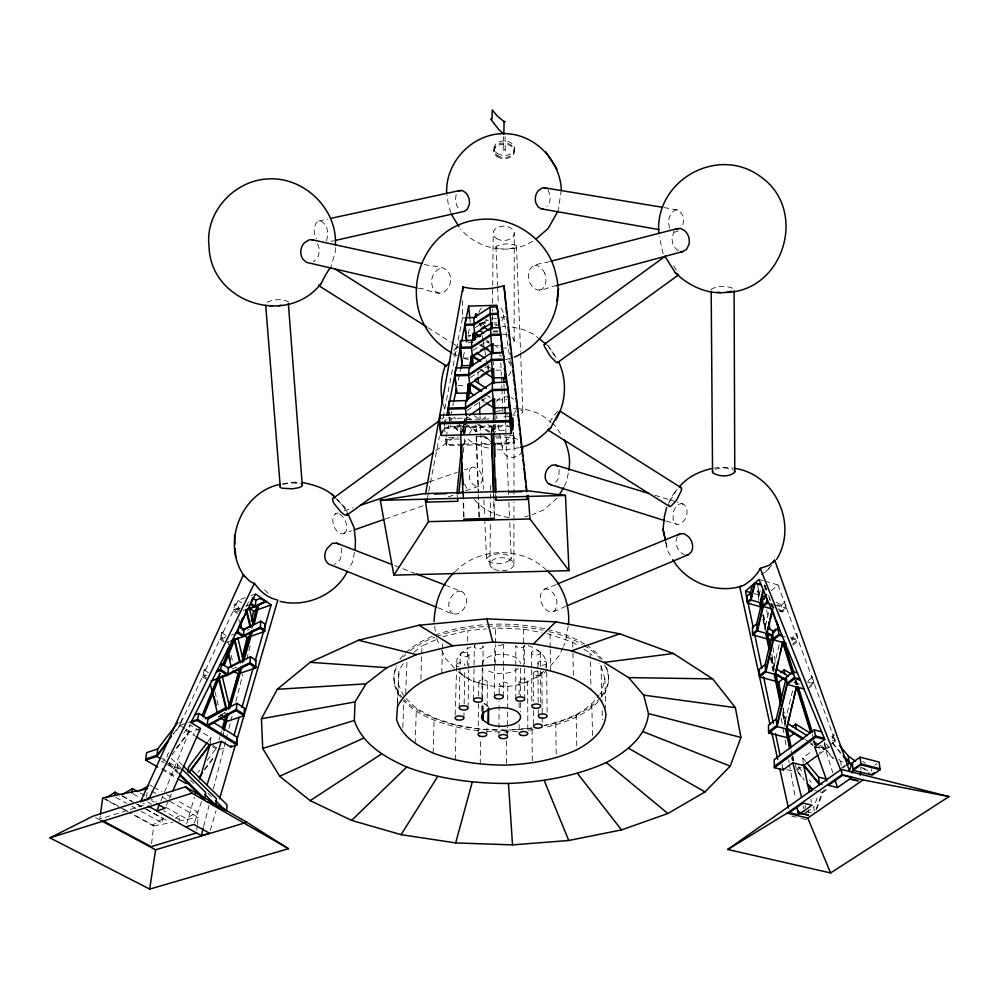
<?xml version="1.0" encoding="UTF-8"?>
<svg xmlns="http://www.w3.org/2000/svg" width="999" height="999" viewBox="0 0 999 999"><rect width="100%" height="100%" fill="white"/><g stroke="black" fill="none" stroke-linecap="round" stroke-linejoin="round"><path stroke-width="0.75" stroke-dasharray="5 3.75" d="M462.5 300.562L462.537 317.632L442.382 421.303M513.886 563.96L513.948 501.935M513.961 494.193L514.035 436.813M514.148 340.934L514.273 233.017M514.373 151.111L514.373 147.902M515.771 699.138L515.784 667.045M515.784 665.521L515.796 645.654A4.408 2.235 -0.1 0 0 520.404 647.777A4.408 2.235 -0.1 0 0 524.6 645.441L524.662 666.832M506.418 763.573L506.505 740.833M506.53 733.254L506.543 730.219L532.092 728.021M507.592 736.525L507.629 727.26M507.629 725.711L507.679 710.277M507.679 708.728L507.767 684.028M498.913 736.725L499.125 701.211M499.175 693.493L499.238 684.228M503.321 696.665L503.459 667.594M503.459 666.071L503.571 644.642M494.33 696.877L494.742 644.867M495.267 664.685L495.417 644.817M495.429 643.294L495.541 628.009L523.663 629.208L541.258 632.467M493.618 431.643L493.543 421.615M494.405 517.732L493.806 493.181M486.838 732.866L486.913 725.137M487.1 706.58L487.362 681.855M489.96 564.572L490.372 522.714M490.434 516.52L490.759 482.405M492.357 319.992L492.47 309.203M492.519 303.034L493.206 233.666M494.006 151.761L494.043 148.551M491.371 431.368L491.421 425.499M480.232 764.098L480.556 738.311M481.743 711.251L481.818 705.019M481.918 697.227L482.267 667.594M482.505 699.924L483.141 646.453M482.754 709.852L482.842 702.697L488.648 706.643L484.253 703.408M483.054 711.188L483.154 702.597M479.195 516.633L478.808 499.8M478.121 734.615L478.521 703.696M478.633 695.966L478.808 682.055M335.327 247.777L335.264 251.923L331.231 266.184M473.538 700.137L474.338 646.665M467.245 665.696L467.557 647.377M467.669 641.271L467.857 630.594L486.313 628.87M468.081 707.742L468.718 669.692M468.743 668.169L468.981 654.47M463.973 517.032L463.598 500.174M463.898 717.906L464.011 711.675M464.16 703.87L464.747 671.141M460.701 432.217L460.826 426.348M455.144 714.997L456.905 659.203L460.676 653.571L467.282 648.601L475.437 645.054M455.294 760.027L456.019 725.049L434.128 717.956L416.383 708.316L404.033 696.678M463.524 427.997L463.611 423.876M459.178 707.954L460.239 654.682M441.758 673.276L442.357 650.436M442.395 648.913L442.557 642.832M505.069 136.676L505.257 150.212L504.245 150.999L503.134 150.275L503.471 136.726M433.129 753.059L434.128 717.956M415.159 743.606L416.383 708.316M420.879 679.283L421.678 655.032M421.728 653.508L421.99 645.928L437.187 639.185M402.822 727.547L403.846 701.31M405.719 693.631L406.993 660.451M397.265 702.384L399.001 670.354L404.682 661.313M397.59 704.832L399.001 670.354M394.393 683.828L394.48 682.005M441.595 434.328L444.355 428.346L444.667 422.702M237.812 612.487L238.386 606.668L234.852 604.233L233.716 609.665L236.788 611.775M463.224 435.002L464.273 424.463M464.423 422.964L465.022 416.945L464.685 422.44M463.636 432.967L464.535 423.938M464.71 433.454L465.596 424.425M465.746 422.927L466.346 416.908L466.009 422.402M464.96 432.929L465.859 423.901M463.049 432.38L463.548 426.735L460.676 433.691M210.377 742.669L210.901 737.699L189.997 724.912L183.404 733.578M196.803 830.107L197.24 825.848M197.39 824.425L198.139 817.332L167.532 800.024M463.261 452.535L464.772 438.836M164.41 792.307L188.886 732.342L189.997 724.912M503.134 150.275L504.145 149.488L505.257 150.212M173.389 733.753L179.783 725.374L180.507 719.105M167.07 757.155L167.37 754.62L171.141 749.675M145.692 809.115L162.974 818.693L162.462 823.101L141.146 811.35M151.573 843.705L153.696 825.948L129.533 812.711M146.503 797.402L147.39 790.184M568.231 625.923L565.434 642.245L563.523 646.303M100.2 816.071L99.775 819.08L145.604 804.62L143.057 803.208M561.363 189.885L558.379 209.291M451.024 421.253L451.448 418.456L467.607 417.994M568.231 473.239L566.783 481.218L564.198 486.326M545.716 667.469L546.603 662.924C544.992 653.883 536.363 648.413 528.246 645.679M427.56 497.539L428.459 492.957M428.746 491.433L439.423 436.551M489.56 444.48L446.428 445.666L447.702 437.462L458.441 437.162M450.399 425.449L450.187 426.511L467.37 426.036L476.048 431.793L476.123 425.924L476.461 435.164M445.03 424.238L446.528 416.695M223.301 632.017L221.616 632.617L220.429 638.174L223.676 640.347M446.428 445.666L445.616 439.36L448.613 425.399M450.349 417.282L449.525 421.128L448.963 416.633M450.961 414.448L451.585 411.513M452.847 405.669L453.471 402.734M458.316 380.119L460.601 369.518M463.224 357.242L464.747 350.174M468.219 333.991L469.805 326.586M205.881 669.392L204.183 669.979L202.947 675.686L206.531 677.996M354.533 552.335L352.347 562.362L348.851 568.806M456.156 194.543L455.457 199.575L456.468 204.982A10.602 6.206 71.5 0 0 459.378 209.203M759.078 595.367L760.576 589.035M765.434 626.098L769.155 610.476M773.913 666.845L779.445 643.743M251.823 628.908L252.447 626.323M785.214 721.228L793.169 688.249M601.76 696.64L601.635 691.995L604.845 678.808L600.986 665.496L599 663.224M222.74 736.288L223.826 731.867M203.634 826.56L209.066 805.456M213.349 788.873L225.774 740.609M226.161 739.11L227.322 734.577M228.883 728.546L230.432 722.514M230.819 721.016L232.38 714.984M235.864 701.41L242.857 674.263M246.741 659.19L250.237 645.616M218.981 739.697L219.83 736.812M220.255 735.376L221.528 731.043M186.601 823.963L194.493 797.177M210.314 830.169L216.034 810.751M491.683 432.967L493.481 426.973L493.993 432.492A11.426 6.781 0.3 0 1 507.829 431.081M491.358 432.842L493.506 425.899M492.282 422.802L493.568 418.756L463.698 419.592M194.38 822.989L201.623 801.111M677.097 536.638L676.036 541.495L677.047 547.115A11.201 6.918 62.5 0 0 684.402 554.645M182.218 718.518L179.358 726.56L173.726 734.028M326.623 240.859L327.934 233.529L326.81 227.76A11.276 5.944 71 0 0 318.656 220.979L316.021 223.127L314.323 227.747A11.251 7.58 77.9 0 0 316.695 238.761M804.757 808.303L805.781 805.506M814.185 811.088L813.798 807.192L818.406 794.68M815.983 809.502L822.639 791.383L827.547 787.949M816.608 809.252L822.764 792.532L828.895 788.236M461.113 433.816L463.499 427.809L464.41 435.739M489.148 364.697L488.536 366.208A11.489 10.902 -32.8 0 0 488.186 369.118M218.381 675.549L219.555 672.677M219.056 675.986L220.23 673.101M219.468 676.023L220.467 673.563M160.914 800.873L163.836 793.743M246.566 606.331L249.45 599.512M515.859 410.614L515.384 411.688A10.589 9.053 -20.2 0 1 513.673 413.823M166.333 805.444L168.868 799.749M169.493 798.326L171.403 794.043M501.96 320.854L503.171 318.007A12.4 11.676 -31.3 0 0 499.775 306.705M668.581 503.421L671.803 496.328L677.297 488.961L674.55 493.156A10.964 1.224 -60.5 0 0 669.555 502.572M184.54 728.271L179.783 725.374L202.435 676.773L206.631 675.324M225.649 637.2L219.942 639.235L202.947 675.686L207.143 674.238M240.334 608.141L233.229 610.701L220.429 638.174L226.161 636.138M245.367 597.664L238.074 600.324L233.716 609.665L239.41 607.604M562.887 647.652L559.065 655.744L548.426 668.456M441.083 434.228L444.418 427.26L508.241 425.487M453.883 350.699L458.366 345.454M674.15 230.732L671.877 238.386L672.939 244.393A11.763 7.855 69.7 0 0 678.471 250.674M463.124 444.917L467.307 437.45M469.368 433.791L472.689 428.009L476.161 424.95M557.604 411.388L554.882 414.473A10.864 4.246 -61.2 0 0 550.399 421.603L549.138 423.988A11.089 2.323 -50.6 0 0 547.976 425.999M543.606 671.278C521.178 692.694 478.921 691.233 456.418 670.104M204.42 770.229L213.574 758.004M171.878 754.932L188.886 732.342L200.562 728.471M208.104 741.37L210.901 737.699M197.889 772.589L199.738 770.154M207.143 760.401L217.32 746.977M204.633 769.08L214.835 755.631M176.074 748.551L189.298 731.168M543.931 725.374C564.398 720.978 586.425 713.049 598.938 695.329M599.837 694.218L601.635 691.995M761.363 574.475L766.171 571.54L771.727 565.072M766.171 571.54L770.554 566.483M678.358 230.831L674.387 232.305M521.428 413.261L522.489 412.537A9.953 2.66 4 0 0 520.154 409.79M547.39 669.542L544.255 672.827L534.602 679.045M557.205 498.089L543.718 509.927L532.28 514.722M455.007 571.828C478.334 547.115 521.341 546.178 545.891 569.505M338.174 512.912C332.467 513.374 332.13 519.605 333.291 523.888A10.689 7.03 71 0 0 340.784 533.516L342.532 533.828L351.473 530.856M758.953 600.436L757.679 590.921L758.74 591.233L759.352 594.243M764.048 586.051L764.672 585.501M757.117 591.408L758.74 591.233M771.203 590.746L777.984 584.952L786.225 607.404L782.055 610.901L779.058 610.052M454.995 348.663L457.48 346.79A11.201 1.661 -50.7 0 1 455.719 351.935L454.383 354.333A10.977 3.659 -61.2 0 1 453.071 356.968M773.076 608.341L773.638 607.854L772.664 605.019M777.959 608.703L782.055 610.901L781.493 605.007L785.164 601.922L786.225 607.404L777.322 604.857M481.855 420.042L486.301 416.321M779.382 611.113L782.379 611.962L786.6 608.441L798.051 639.647L792.482 644.155M465.784 490.796L478.971 486.176L482.017 481.381A10.052 7.105 70.9 0 0 478.384 469.605L473.414 466.92L464.423 469.88M790.709 637.599L798.051 639.647L796.952 634.015L791.895 638.124L792.195 641.146M792.819 645.242L798.438 640.709L813.898 682.816L809.627 686.126M808.116 680.581L812.736 676.985L813.898 682.816L808.303 681.306M413.973 652.135L421.99 645.928M807.841 688.885L814.297 683.915L835.289 741.146L819.467 752.647M344.143 533.429L346.341 530.694L346.79 526.048A10.689 5.295 66.3 0 0 340.597 514.66L338.848 513.686L335.239 513.923M468.281 337.163L470.467 335.514M471.765 467.37L470.254 468.506L468.956 472.115L469.73 479.62A10.052 5.569 66 0 0 477.522 486.538L478.971 486.176M803.246 763.036L802.759 757.904L812.437 750.836M840.646 753.271L833.091 744.18L832.08 736.5L834.053 735.052L835.289 741.146L831.156 740.084M441.471 419.168L443.981 417.332M796.128 769.58L799.749 766.945M435.576 450.911L454.37 437.3M801.26 767.257L796.428 770.766L804.245 780.331M819.48 754.045L829.332 746.915M841.42 767.931L845.229 765.246M842.794 767.981L845.329 766.183M806.568 812.212L813.798 807.192M874.699 765.197L876.947 763.636M556.031 584.515C550.961 587.424 542.095 587.537 540.709 594.555A11.938 8.516 66.8 0 0 544.992 608.379C550.686 615.834 559.565 608.691 566.058 606.181M467.082 410.502L488.299 396.178L490.347 397.49M470.342 377.597L486.251 367.02M473.039 350.299L486.788 341.296L489.435 342.932M475.387 327.535L486.276 320.479L488.861 322.065M553.109 611.625L554.994 610.451L556.73 606.43L556.855 600.561L555.881 597.589A11.938 6.668 63.3 0 0 546.303 588.935L544.492 589.223M162.974 818.693L152.71 824.999L132.692 814.035M175.25 818.218L180.12 815.346L179.62 819.779L163.686 810.876M532.642 241.159C509.84 255.806 477.597 249.438 460.564 228.883M218.706 717.12L222.789 714.897M282.567 484.44L292.807 482.642L300.062 483.191M549.6 261.526C542.494 263.998 530.257 262.962 528.783 272.789A12.587 9.391 76.4 0 0 533.291 287.425C539.672 294.093 548.938 286.164 556.256 285.702M539.672 290.172C546.628 288.299 546.977 278.808 544.692 273.189M251.211 595.529L255.594 593.943M234.852 604.233L236.538 603.621M246.004 606.081L250.262 604.545M243.306 610.501L246.054 609.502M231.356 635.177L235.639 633.653M247.402 630.244L249.076 629.645M226.785 642.394L229.545 641.42M385.177 519.043L424.75 505.182M448.201 496.953L455.519 494.393M232.317 668.781L239.223 666.395M344.056 510.914L352.859 507.917M429.195 481.893L457.092 472.377M179.783 725.374L187.125 722.914M188.586 722.427L191.533 721.44M220.005 714.859L226.948 712.537M218.257 716.508L222.427 715.109M219.468 749.512L226.736 747.165M505.519 359.715L509.977 358.404M496.603 411.638L503.146 409.765M519.18 447.639L504.283 450.074L497.514 449.737M505.719 316.633L500.949 317.707M524.637 516.845L528.558 515.809M442.719 636.738L467.857 630.594M331.006 241.383L334.041 240.697M318.656 220.979L327.797 219.006M508.753 248.901L511.063 248.426A10.227 1.823 -8.3 0 0 516.183 245.642C510.127 242.969 502.335 243.494 496.378 246.254A10.227 1.911 3.9 0 0 500.749 248.739L503.009 249.076M153.696 825.948L172.952 822.214M178.883 821.066L198.139 817.332M508.828 416.658L503.184 416.82A10.589 9.166 9 0 1 500.536 415.821M517.47 439.335A9.915 8.679 9.7 0 0 515.009 438.399L509.752 438.549A9.915 8.579 -20.7 0 0 503.633 443.206L502.659 445.566A10.127 9.715 -35.9 0 0 507.554 456.431L512.637 457.442L517.732 456.156A10.127 9.803 17.7 0 0 521.416 452.547M282.705 483.716L294.543 482.155L299.812 482.405M480.544 323.164L487.45 322.09M513.711 408.603L515.746 408.816M493.469 318.581L496.466 318.231M713.923 468.032L721.815 467.22L732.579 468.081M418.444 288.299C427.247 288.099 438.723 297.964 446.316 290.035A12.562 10.14 -78.8 0 0 449.962 275.162C446.516 264.086 431.568 267.557 423.251 263.898M492.47 628.296L495.541 628.009M480.644 323.326L486.563 323.152M493.956 322.939L496.915 322.852M494.505 324.638L497.277 324.55M493.219 331.044L497.889 330.906M492.994 331.993L498.264 331.843M467.819 335.327L470.467 335.252M468.156 342.719L474.075 342.545M493.856 345.404L499.875 345.229M463.324 358.142L469.143 357.979M495.991 370.179L504.607 369.93M457.942 385.489L465.109 385.289M496.928 400L507.042 399.712M456.605 425.287L467.47 424.975L478.758 432.455M444.355 428.346L511.176 426.486M476.86 436.65L484.527 436.438L488.986 439.872M495.142 436.151L507.18 435.814M508.678 435.776L513.199 435.651L514.21 443.806L497.265 444.268M445.616 439.36L461.825 438.911M495.991 437.974L513.698 437.475L512.799 430.706M462.237 444.155L446.64 444.592L445.841 438.336M463.798 444.118L491.87 443.344M495.079 443.256L514.073 442.732M512.612 415.072L515.234 415.134M506.543 730.219L480.669 729.208L456.019 725.049M292.158 482.829L300.224 483.216M516.558 408.753C529.133 408.878 541.683 413.311 550.799 422.127M502.197 326.486L505.069 326.636M508.553 396.765L502.922 396.928L500.312 397.952A10.827 10.427 15.9 0 0 496.366 401.773M438.037 607.779C445.566 610.052 455.981 619.03 462.537 610.439A11.938 9.178 -67 0 0 465.996 596.44L463.224 592.32L446.89 585.726M461.388 591.333L459.34 591.133A11.938 7.455 -64.2 0 0 449.587 600.262C447.852 604.957 448.626 612.1 453.858 614.098M663.923 207.53L679.407 210.439L683.166 216.321A11.314 8.292 -80.9 0 1 681.505 227.522M666.108 521.053L678.271 524.625L683.466 521.328A10.702 7.655 -72.6 0 0 686.638 508.691L684.477 504.845L677.135 502.047M547.115 633.553L572.727 642.245L577.684 645.317M683.054 503.858L681.455 503.583A10.702 6.006 -68.1 0 0 673.401 511.525L673.051 519.567L674.737 523.251L676.46 524.3M509.078 517.557C494.792 515.484 481.068 508.841 472.277 497.09M488.474 448.052L482.804 446.803L473.289 442.944L465.709 437.749M462.537 317.632L464.71 318.119M464.085 358.554L468.231 359.478M512.25 327.023L523.076 329.52L532.467 333.703L538.561 338.324M791.595 816.058L800.162 818.106M801.585 818.456L807.304 819.817M806.405 811.737L811.762 813.036M814.734 790.546L818.743 791.545M820.079 791.87L822.764 792.532M786.95 769.63L792.369 770.978M838.81 759.115L840.708 761.4L844.767 762.437M814.56 746.515L824.412 749.05L819.342 745.878M814.647 746.84L825.561 749.637L834.015 759.814M505.619 414.585L507.654 415.109M832.941 734.752L834.053 735.052M439.498 293.169C432.155 292.083 430.319 282.567 432.517 276.573A12.562 8.554 -71.6 0 1 442.857 268.157M807.342 682.03L814.297 683.915M811.638 676.698L812.736 676.985M782.329 636.201L785.264 637.012M791.121 638.661L798.438 640.709M795.878 633.716L796.952 634.015M768.83 603.346L773.276 604.62M774.762 605.044L786.6 608.441M773.638 607.854L772.564 607.554L769.13 597.627M784.103 601.61L785.164 601.922M754.27 593.631L758.616 594.88M759.003 579.42L763.386 580.694M764.847 581.118L777.984 584.952M654.907 495.292L675.649 501.598M394.692 565.571L414.985 573.414M453.084 353.833L457.205 355.607M499.413 355.007L501.648 356.343M771.403 606.168L774.15 607.617M779.632 610.514L782.379 611.962M776.061 602.11L781.493 605.007M95.592 817.669L99.688 819.867M769.792 604.32L772.514 605.781M106.006 799.412L118.007 805.993M123.352 808.915L131.356 813.298M102.685 798.014L118.794 806.83M120.142 807.567L128.197 811.975M115.847 797.389L126.498 803.271M131.831 806.205L135.827 808.403M122.602 795.991L131.905 801.161M137.225 804.108L145.217 808.528M146.541 809.265L169.156 821.802M121.753 795.853L135.052 803.221M136.388 803.958L144.368 808.378M133.154 793.818L139.798 797.527M147.765 801.985L151.748 804.207M140.359 793.044L156.256 801.96M165.534 807.167L186.101 818.518L197.452 811.95L177.635 800.699M151.486 800.699L154.196 802.209M151.561 790.996L156.88 794.005M162.2 797.015L166.196 799.275M454.133 426.223L457.729 430.557L460.901 431.968A11.076 3.022 46.5 0 0 460.514 426.448L459.228 424.138M149.9 784.952L152.547 786.45M153.858 787.2L161.788 791.695M167.07 794.704L171.029 796.952M471.516 680.556L463.798 676.148L459.615 671.94M161.801 769.48L176.598 778.059M161.938 768.343L176.736 776.922M794.018 682.292L797.839 684.515M161.351 761.25L164.023 762.811M165.372 763.598L178.796 771.428M161.788 758.129L165.409 760.251M169.293 762.524L181.269 769.53M162.862 759.977L165.285 761.388M166.483 762.1L179.77 769.867M795.004 681.88L800.074 684.864M185.739 728.995L194.543 734.352M212.887 745.516L216.833 747.914M185.315 730.169L195.442 736.325M212.475 746.678L216.433 749.075M485.851 319.293L488.361 320.841M479.17 323.376L481.668 324.912M479.008 324.2L481.543 325.761M583.891 649.163L590.084 652.996L592.07 655.269M486.575 340.197L489.035 341.733M479.42 344.905L483.291 347.315M485.976 341.471L488.523 343.069M814.684 741.907L818.631 744.367M819.942 745.192L825.199 748.476L833.815 758.753M480.769 344.742L484.615 347.153M813.011 741.907L818.081 745.079M487.475 366.208L490.497 368.119M805.057 739.485L808.915 741.907M810.201 742.719L812.774 744.33M810.601 744.03L813.236 745.691M224.226 712.349L226.711 713.91M427.897 327.647L450.212 341.758M451.523 342.582L458.091 346.728M479.895 369.593L483.853 372.09M483.966 364.473L490.509 368.606M481.268 369.43L483.878 371.104M202.435 676.773L208.466 680.644M485.014 394.268L490.159 397.59M482.305 400.437L484.902 402.122M204.183 669.979L208.579 672.827M479.757 397.739L486.213 401.935M546.603 344.83L548.289 345.954L555.756 357.38M474.075 415.547L480.332 419.642M487.837 424.575L494.08 428.671M471.103 419.368L467.245 416.833L466.396 417.395L470.142 419.867M478.821 424.45L490.409 432.08M477.609 424.6L491.358 433.853M483.778 435.776L490.059 439.935M482.255 435.901L492.195 442.482M219.942 639.235L225.399 642.881M221.616 632.617L226.448 635.876M233.229 610.701L237.375 613.548M238.074 600.324L241.671 602.822M862.799 761.413L865.234 763.161M863.561 767.969L870.903 773.276M861.225 767.145L869.792 773.338M804.145 811.425L806.368 813.236M551.873 423.027L555.094 425.711L562.225 436.051M264.61 589.822L270.979 595.941M182.417 765.209L178.022 760.901L177.298 767.207L179.495 769.38M207.892 793.144L212.25 797.439M171.166 758.378L180.869 767.944M190.484 780.256L193.781 783.516M169.206 763.523L177.884 772.127M168.694 764.285L177.51 773.051M335.502 497.877L345.579 508.429L347.415 512.574M337.337 499.787L345.579 508.429M454.483 668.094L445.542 658.491L440.734 647.964M832.08 736.5L836.85 742.232M832.766 742.981L840.421 752.197M829.32 747.689L824.575 741.97L825.561 749.637L832.891 772.976M802.759 757.904L805.731 761.513M798.488 766.77L803.421 772.739M809.34 779.907L811.313 782.304M797.115 770.778L804.033 779.158M676.248 269.992L674.8 267.707A11.164 3.759 56.8 0 0 671.628 262.712M457.692 430.482L454.632 426.348M548.251 345.866L556.343 357.817M342.782 505.519L344.106 507.692A10.914 2.023 57 0 1 346.266 512.025M548.089 189.76L550.387 196.603L549.712 202.06A10.602 6.868 -74.2 0 1 546.928 206.481M665.846 542.469L667.632 550.749L672.027 558.304M448.651 417.545L450.037 420.254M464.535 483.978L467.657 490.172M398.027 683.741L403.434 695.379M510.826 365.572L509.627 362.987A11.264 9.64 8.5 0 0 505.369 359.215M317.694 243.744L319.355 249.188L318.681 255.22A11.688 8.566 -71.7 0 1 313.311 261.8M436.563 638.186L439.535 645.329M456.206 665.109L456.431 665.671A4.346 2.173 0.8 0 0 458.628 666.932M765.209 585.664L766.683 589.909M768.643 595.579L772.577 606.917M764.71 584.865L766.67 590.534M764.148 585.352L766.108 591.021M443.106 404.108L445.879 412.112M796.053 679.882L797.402 684.215M795.454 680.344L796.815 684.69M812.237 734.315L813.611 738.736M814.073 740.209L815.896 746.091L825.199 748.476L824.525 742.007M795.404 681.031L796.303 683.928M814.035 740.933L814.947 743.88M795.554 682.267L796.328 684.752M814.148 742.082L814.947 744.655M794.817 681.493L795.716 684.39M813.411 741.395L814.335 744.33M450.836 212.725L448.314 204.333L446.878 194.842M669.63 228.321L668.493 223.014L669.255 217.145A11.326 6.743 -73.8 0 1 677.722 209.815M238.823 619.53L239.548 622.514M215.01 691.72L218.881 707.742M227.884 641.857L228.609 644.855M231.119 655.332L232.917 662.812M663.124 253.846L659.303 236.451M238.386 606.668L239.448 611.126M341.159 548.001L341.795 553.458L340.309 559.065A11.201 7.567 -63.3 0 1 334.378 564.335M665.821 542.232L667.632 550.749M810.788 799.362L811.413 802.309M781.992 764.335L782.891 768.618M763.586 614.772L765.746 625.162M771.815 654.333L774.262 666.108M783.016 708.191L785.551 720.404M792.956 756.018L793.893 760.476M763.024 615.247L765.496 627.122M771.727 657.117L774.262 669.342M783.066 711.7L785.601 723.9M791.133 750.499L792.057 754.969M792.369 756.455L793.293 760.913M763.136 617.432L765.596 629.308M771.653 658.453L774.1 670.229M782.879 712.487L785.414 724.687M792.17 757.23L792.781 760.202M762.874 619.392L765.346 631.268M770.966 658.353L773.813 672.102M782.604 714.46L785.139 726.66M791.57 757.667L792.195 760.639M758.191 591.72L759.103 596.228M757.679 590.921L759.203 598.451M479.895 323.289L480.432 326.323M482.067 335.452L482.892 340.022M483.166 341.546L486.163 358.279M486.438 359.802L487.262 364.373M487.524 365.884L488.623 371.978M496.491 415.821L497.027 418.856M498.114 424.925L502.734 450.699M757.741 585.601L759.365 594.767M762.886 614.635L765.584 629.907M770.454 657.417L772.889 671.166M781.28 718.518L782.642 726.161M782.904 727.697L783.99 733.803M785.077 739.909L786.425 747.552M788.586 759.777L789.135 762.836M789.397 764.36L795.354 797.976M766.683 609.989L767.931 617.444M772.976 647.539L775.449 662.325M783.154 708.229L785.476 722.077M559.115 469.667L558.866 477.21A10.065 6.169 -67.8 0 1 554.532 483.154M503.533 314.885L510.826 365.397M444.418 427.26L445.479 435.564M444.617 420.117L444.755 421.178M457.105 494.717L457.43 497.34M449.375 417.107L449.737 420.117M434.665 626.198L435.414 632.242M871.49 768.855L871.815 771.503M860.701 767.394L861.013 770.054M466.558 416.833L466.858 419.543M840.708 761.4L841.133 765.321M469.992 319.255L470.292 322.178M495.554 493.681L495.816 496.316M808.104 809.827L808.353 812.437M803.233 805.906L803.483 808.503M795.529 763.186L796.003 768.306M513.224 432.292L514.21 443.806M477.984 372.252L478.121 375.362M479.345 401.835L479.557 406.506M479.995 415.846L480.132 418.968M480.419 425.199L480.706 431.418M480.781 432.979L483.366 489.035M483.866 499.937L484.652 517.07M484.727 518.618L486.588 559.115M495.929 246.716L497.564 285.439M497.627 286.988L498.339 304.021M500.836 362.874L501.348 375.262M501.423 376.81L501.873 387.649M501.948 389.198L502.922 412.437A9.953 2.572 -8.4 0 1 503.359 411.7M503.946 383.978L504.07 387.1M504.145 388.661L504.857 405.794M505.244 415.147L505.382 418.256M505.444 419.817L508.578 494.605M508.903 502.385L509.49 516.408M509.752 522.639L511.251 558.478M516.458 246.091L520.554 351.448M520.616 352.997L522.902 411.875M463.361 494.006L463.536 498.626M462.874 494.205L463.748 517.582M493.469 492.882L494.393 519.243M476.511 436.7L478.471 490.571M476.123 436.351L478.196 493.419M478.259 494.955L479.145 519.642M608.441 676.897L608.503 678.721M604.845 678.808L605.744 708.366M493.306 361.713L493.406 364.71M495.029 415.122L495.217 423.351M495.304 424.338L495.504 432.567M492.007 317.457L492.082 320.142M493.706 415.159L493.943 422.839M493.981 424.375L494.305 435.114M600.986 665.496L602.035 701.51M602.172 710.551L602.434 719.817M493.668 415.721L493.893 423.389M493.943 424.925L494.218 434.14M591.783 704.195L592.644 737.986M590.084 652.996L591.008 689.235M576.111 714.647L576.823 749.787M572.727 642.245L572.914 651.348M572.939 652.871L573.438 678.671M555.769 722.739L556.231 757.741M550.049 634.103L550.212 647.814M550.224 649.338L550.474 670.666M546.603 662.924L546.678 670.729M546.69 672.29L547.14 715.958M541.858 673.214L542.282 722.876M540.359 652.734L540.496 669.48M540.509 671.003L540.784 706.031M537.912 663.136L537.962 669.38M537.974 670.941L538.199 702.135M538.249 709.927L538.299 716.171M533.254 673.413L533.404 701.36M533.454 710.664L533.541 726.186M532.092 729.545L532.267 762.924M531.605 652.946L531.68 668.181M531.68 669.692L531.868 706.243M527.647 680.893L527.834 733.466M524.662 668.356L524.737 698.925M523.663 629.208L523.688 644.48M523.701 646.016L523.738 665.858M520.442 668.231L520.479 696.315M520.479 702.547L520.491 711.912M519.093 681.093L519.093 695.017M519.105 702.747L519.105 710.476M519.118 724.387L519.118 733.666M513.498 435.077A11.426 6.781 0.3 0 1 510.027 442.282A11.426 6.781 0.3 0 1 497.452 443.131M512.4 337.487A11.014 6.968 0.4 0 1 512.937 344.455M506.53 347.864A11.014 6.968 0.4 0 1 503.721 348.189M498.164 347.415A11.014 6.968 0.4 0 1 495.791 346.391M502.572 334.265A11.014 6.968 0.4 0 1 508.166 335.04M604.545 664.934A107.305 52.972 0.2 0 1 602.185 697.115M598.326 701.71A107.305 52.972 0.2 0 1 544.992 727.422M533.129 729.607A107.305 52.972 0.2 0 1 527.06 730.431M517.719 731.343A107.305 52.972 0.2 0 1 487.312 731.455M478.434 730.669A107.305 52.972 0.2 0 1 403.246 700.361M400.636 697.215A107.305 52.972 0.2 0 1 397.552 665.009M403.721 656.58A107.305 52.972 0.2 0 1 405.631 654.632M409.99 650.836A107.305 52.972 0.2 0 1 434.727 637.212M436.163 636.663A107.305 52.972 0.2 0 1 543.081 630.282M548.975 631.63A107.305 52.972 0.2 0 1 582.442 644.53M583.778 645.317A107.305 52.972 0.2 0 1 600.312 658.878M606.443 667.182A107.243 53.022 0.2 0 1 601.248 696.478M600.312 697.627A107.243 53.022 0.2 0 1 544.979 725.636M531.618 728.046A107.243 53.022 0.2 0 1 404.283 699.6M403.321 698.563A107.243 53.022 0.2 0 1 396.403 665.646M399.925 659.477A107.243 53.022 0.2 0 1 403.796 654.732M405.706 652.797A107.243 53.022 0.2 0 1 433.366 635.913M434.777 635.352A107.243 53.022 0.2 0 1 486.151 624.6M487.687 624.5A107.243 53.022 0.2 0 1 546.041 629.07M547.502 629.407A107.243 53.022 0.2 0 1 585.052 644.268M586.326 645.079A107.243 53.022 0.2 0 1 602.135 659.452M711.188 289.772A11.426 2.273 5.2 0 1 711.375 289.198C717.781 285.427 726.723 285.726 733.478 288.536A11.439 2.435 -7 0 1 733.94 289.747M288.212 302.397A11.376 2.123 -9.5 0 0 288.236 301.823C281.868 298.114 272.989 299.663 266.446 302.472A11.389 2.498 2.4 0 0 265.559 303.721M454.27 417.282A10.852 4.983 56.8 0 1 456.156 419.293M450.162 419.155A11.076 1.261 57.1 0 1 449.125 417.145M478.983 312.537A12.413 11.813 13.2 0 1 482.155 307.23M484.94 325.537A12.138 10.24 7.9 0 1 482.342 323.776M497.427 325.174A12.138 10.09 -19.4 0 1 495.467 326.124M510.926 371.341A11.489 11.026 14.6 0 1 508.004 376.311M511.176 397.639A10.827 10.327 -34.1 0 1 513.449 399.163M534.627 265.384A12.587 7.655 69.6 0 1 544.692 273.189M715.259 469.505A11.089 3.322 -6.6 0 1 717.419 468.706L722.839 467.757L728.483 468.406A11.089 3.172 5.8 0 1 732.854 469.88M502.609 686.176A4.271 2.098 0.1 0 1 499.875 683.004A4.271 2.098 0.1 0 1 506.868 682.841A4.271 2.098 0.1 0 1 504.82 686.126M524.65 683.004A4.283 2.11 -0.2 0 1 519.08 680.906A4.283 2.11 -0.2 0 1 524.999 679.033A4.283 2.11 -0.2 0 1 526.523 682.404M540.709 674.75A4.308 2.135 -0.4 0 1 533.716 674.3A4.308 2.135 -0.4 0 1 537.025 671.191A4.308 2.135 -0.4 0 1 541.758 673.763M546.49 663.498A4.346 2.173 -0.5 0 1 539.885 664.872A4.346 2.173 -0.5 0 1 539.647 661.301A4.346 2.173 -0.5 0 1 546.416 662.362M540.172 652.172A4.383 2.21 -0.4 0 1 535.764 655.044A4.383 2.21 -0.4 0 1 531.943 651.997A4.383 2.21 -0.4 0 1 538.961 651.198M480.257 683.516A4.283 2.11 0.5 0 1 481.043 680.082A4.283 2.11 0.5 0 1 487.312 681.668A4.283 2.11 0.5 0 1 482.23 684.015M456.268 664.547A4.346 2.173 0.8 0 1 461.363 662.886A4.346 2.173 0.8 0 1 464.797 665.459M461.301 653.096A4.383 2.21 0.8 0 1 468.444 653.546A4.383 2.21 0.8 0 1 465.297 656.755A4.383 2.21 0.8 0 1 460.314 654.108M518.319 668.368A19.093 9.553 0.2 0 1 485.427 669.168M482.305 664.485A19.093 9.553 0.2 0 1 500.349 654.407A19.093 9.553 0.2 0 1 520.442 663.561M503.096 644.255A4.421 2.248 0.2 0 1 495.467 644.442M482.917 645.878A4.408 2.235 0.6 0 1 478.434 648.776A4.408 2.235 0.6 0 1 474.787 645.529M509.727 560.214C503.484 564.535 492.882 565.272 486.875 560.139A12.3 4.046 -8.8 0 1 493.156 554.757L499.338 553.646L505.419 554.445A12.3 4.171 3.9 0 1 510.726 559.527L509.727 560.214M493.868 569.005A11.976 6.481 0.2 0 0 513.623 565.646A11.976 6.481 0.2 0 0 498.264 558.054A11.976 6.481 0.2 0 0 493.868 569.005M497.327 156.731A10.19 7.243 0.6 0 0 514.148 152.984A10.19 7.243 0.6 0 0 501.086 144.493A10.19 7.243 0.6 0 0 497.327 156.731M496.64 238.561A10.552 7.143 0.5 0 0 514.048 234.877A10.552 7.143 0.5 0 0 500.524 226.498A10.552 7.143 0.5 0 0 496.64 238.561M497.34 155.544A10.19 7.243 0.6 0 0 514.148 151.798A10.19 7.243 0.6 0 0 501.086 143.307A10.19 7.243 0.6 0 0 497.34 155.544M497.365 153.521A10.177 7.243 0.6 0 0 514.16 149.775A10.177 7.243 0.6 0 0 501.098 141.284A10.177 7.243 0.6 0 0 497.365 153.521"/><path stroke-width="1.5" d="M220.579 717.956L226.373 721.578L244.043 715.721L244.355 708.029L236.913 703.271L207.892 718.98L207.23 725.262L236.326 709.402L236.913 703.271M510.027 413.149L510.002 421.815L439.51 423.788L439.76 415.122L510.027 413.149L510.976 432.292L512.662 425.362L512.674 418.219L510.988 424.962M189.036 772.801L209.84 745.079L221.453 741.283L230.744 746.99L236.9 744.992L237.225 737.2L213.436 722.427M492.357 389.523L492.42 382.629L507.055 382.205L507.904 389.086L492.357 389.523L465.522 407.604L448.251 408.091L449.325 401.049L465.659 400.587L492.42 382.629M490.084 313.574L490.159 307.168L497.19 306.955L497.977 313.336L490.084 313.574L473.888 324.038L465.01 324.3L465.971 317.807L474.001 317.57L490.159 307.168M490.709 334.465L490.784 327.922L499.9 327.66L500.699 334.166L490.709 334.465L471.59 346.965L460.414 347.29L460.551 340.671L471.715 340.347L490.784 327.922M491.458 359.465L491.52 352.759L503.146 352.422L503.971 359.103L491.458 359.465L468.843 374.45L454.895 374.85L455.931 368.032L468.968 367.657L491.52 352.759M488.623 708.204L488.474 723.788L482.629 719.879A19.443 9.303 0.2 0 1 501.598 707.667A19.443 9.303 0.2 0 1 519.155 720.429A19.443 9.303 0.2 0 1 488.149 723.888L488.311 708.303M482.654 718.443L482.717 712.712M482.954 719.779L483.054 711.188M335.377 245.017C337.55 209.241 304.458 177.16 268.956 178.871C234.877 179.795 204.695 212 209.053 246.254C210.077 302.297 286.85 327.585 321.203 283.466M471.59 346.965L471.715 340.347M473.888 324.038L474.001 317.57M465.522 407.604L465.659 400.587M468.843 374.45L468.968 367.657M462.774 291.508L462.924 286.975C476.361 290.047 490.746 289.51 503.996 285.739L526.923 491.533M355.157 549.475L355.444 540.846L354.17 527.847L348.014 513.961M354.32 720.466L355.02 701.922L365.984 683.865L386.863 667.657L416.446 654.595L452.659 645.816L492.757 642.12L533.491 643.843L571.603 650.824L604.108 662.412L628.646 677.597L643.668 695.117L648.501 713.598C646.041 737.287 625.761 752.16 606.293 762.537C575.536 776.423 541.995 782.08 508.454 783.441C473.901 783.616 439.273 779.12 406.768 767.032C385.09 757.379 362.325 744.292 354.32 720.466L262.7 748.401L279.67 776.248L310.177 800.636L351.598 820.391L401.061 834.664L455.669 842.919L512.524 844.879L568.756 840.496L621.503 829.907L667.881 813.511L705.032 791.92L730.194 766.121L740.933 737.449L735.389 707.667L712.699 678.895L673.413 653.496L619.767 633.816L555.769 621.84L486.825 618.868L419.081 625.224L358.541 640.234L310.14 662.312L277.247 689.273L261.463 718.743L262.7 748.401M446.665 193.494C445.229 162.65 471.316 134.69 502.01 133.641C533.179 132.43 559.952 159.228 561.363 189.885M236.176 632.567L238.074 631.905L243.456 635.551L260.289 627.097L260.814 621.228L264.872 624.038L264.61 631.443L247.115 637.624L244.767 636.038M216.958 670.829L220.704 669.53L227.859 674.2L249.925 662.687L250.474 656.705L255.994 660.401L255.707 667.931L238.137 673.975L233.217 670.741M255.332 606.156L255.881 600.324L259.553 598.551L265.709 601.086L255.332 606.156L250.799 603.483M226.423 811.4L227.048 804.844L191.296 769.792M243.456 635.551L244.031 629.62L260.814 621.228M434.103 621.678C434.69 603.746 440.621 585.314 453.908 572.852M466.658 400.599L468.344 383.778L469.63 383.741L468.119 399.038M469.905 368.044L471.078 356.281L472.352 356.243L471.341 366.546M472.639 340.659L473.376 333.341L474.625 333.304L473.901 340.622M466.77 401.586L468.344 383.778M470.154 367.557L471.041 358.728M472.889 340.184L473.376 333.341M468.369 398.489L469.73 384.727L468.444 384.765M471.578 366.059L472.452 357.23M474.288 338.686L474.725 334.29L473.476 334.328M227.859 674.2L228.459 668.106L250.474 656.705M456.943 493.406L461.825 444.592M665.534 541.008L663.061 529.345L664.435 516.258L666.645 507.679M458.753 493.656L462.1 463.199M177.947 778.833L186.026 783.516L186.151 782.392M187.999 772.14L188.561 767.107L207.168 742.594M476.486 317.232L476.835 314.21L475.599 314.248L475.249 317.27M145.792 758.978L156.968 755.306L157.742 748.95L177.772 722.677M157.755 767.145L145.642 760.114L146.591 752.634L157.742 748.95M131.831 793.081L132.405 788.586L137.7 791.558M114.71 795.154L115.11 792.17L119.093 794.38M568.443 624.412C570.342 604.632 562 583.578 546.915 570.466M100.4 814.572L102.685 798.014L147.565 788.748M568.643 470.329C571.041 460.077 568.381 449.113 564.273 439.672M149.688 889.098L155.594 849.812L246.853 822.277L288.474 848.713L149.688 889.098L49.95 837.861L92.87 816.208L185.502 786.837L246.853 822.277M451.823 352.922C390.047 317.832 413.986 221.566 484.615 219.156C517.557 217.819 549.787 242.457 555.956 274.912C565.022 307.804 545.192 343.781 514.435 357.093M556.73 300.924L558.616 288.836M425.512 494.243L462.924 286.975M457.592 498.651L457.917 501.273L426.673 502.11L427.272 499.063M474.513 395.417L470.616 392.907L456.73 393.294L456.643 389.835M503.971 359.103L500.836 335.14L490.746 335.427L471.491 347.952L473.301 365.422L462.15 365.746L462.35 364.76M446.84 415.184L448.039 409.14L465.422 408.653L492.382 390.559L508.041 390.109L512.999 429.52M448.251 408.091L454.695 375.874L468.743 375.462L491.483 360.464L504.108 360.09L507.904 389.086M454.895 374.85L455.931 368.032M456.343 367.607L460.214 348.276L471.491 347.952M461.001 344.355L460.414 347.29L460.551 340.671M461.588 341.408L464.81 325.262L473.788 325L490.122 314.523L498.089 314.285L500.699 334.166M465.01 324.3L468.643 306.119L496.915 305.282L497.977 313.336M252.085 599.25L250.262 604.545M228.459 668.106L221.903 663.811L220.205 670.616L216.408 671.927M453.783 401.273L456.506 388.611M460.926 367.994L462.1 362.512L460.576 348.813M207.892 718.98L198.976 713.448L197.178 720.491L190.959 722.577L200.562 728.471L172.665 791.196M439.51 423.788L441.046 435.527L510.976 433.591L512.649 426.448L512.674 418.219M750.861 598.901L750.374 593.056L751.835 586.9L754.557 583.304L750.861 598.901L747.327 601.947L747.514 603.109L760.788 606.893M747.514 603.109L751.098 600.024L755.182 582.754L761.151 584.49M760.689 600.199L763.036 590.297M760.589 602.747L763.711 589.585M771.74 640.159L752.709 634.865L752.522 633.691L757.205 629.757L756.705 623.813L762.462 599.55L766.108 596.44L767.494 602.971L768.83 603.346M757.205 629.757L762.974 605.456L762.462 599.55M768.156 626.573L766.757 632.429L772.427 635.614M769.904 619.243L771.303 613.374M784.04 677.921L778.77 682.092L759.59 676.935L759.39 675.724L765.621 670.716L765.097 664.61L772.702 632.754L777.721 628.608L779.407 629.083M765.621 670.716L773.238 638.798L772.702 632.754M752.709 634.865L757.442 630.906L763.311 606.518L767.494 602.971M775.611 671.84L778.084 661.5M779.857 654.108L782.342 643.756M794.143 733.403L788.124 737.911L768.743 732.941L768.543 731.705L776.847 725.361L776.285 719.055L786.375 677.122L793.256 671.69L797.364 672.802M776.847 725.361L786.962 683.353L786.375 677.122M252.098 625.886L256.818 606.43M252.447 626.323L253.072 623.738L249.525 608.741L246.116 610.401L249.937 626.236L242.22 630.082M253.109 624.837L256.368 611.363M253.084 625.536L258.167 604.57M254.096 624.487L258.803 605.019L257.817 605.382M772.864 609.253L766.995 633.578L772.252 636.488M759.59 676.935L765.858 671.877L773.576 639.884L779.158 635.314L782.329 636.201M768.743 732.941L777.097 726.56L787.299 684.477L794.767 678.621L800.386 680.144M786.95 726.423L790.134 713.211M790.846 710.277L792.969 701.46M793.681 698.526L796.166 688.261M224.188 730.406L226.673 720.366M230.27 705.781L238.137 673.975M242.332 656.967L247.115 637.624M251.186 621.116L253.646 611.163L271.091 604.882L255.594 593.943L190.959 722.577M148.102 806.006L201.298 835.614L203.247 828.071M244.63 576.61C220.954 544.13 240.634 492.607 279.907 484.365M455.669 842.919L472.252 782.105M230.744 746.99L231.094 745.741M233.953 735.701L239.161 717.332M241.958 707.479L253.259 667.682M264.136 629.358L271.091 604.882M223.614 729.682L228.259 713.81L227.26 714.135M229.895 708.229L241.908 667.157L241.258 666.733M243.556 661.513L252.31 631.618M222.365 728.159L226.174 715.159M228.234 708.141L239.835 668.543M242.357 659.927L250.237 633.016M228.596 708.441L229.358 705.818L222.278 676.435M242.233 661.887L242.982 659.315L237.874 637.949L234.191 639.772L239.498 661.663L227.909 667.732M222.952 729.27L227.597 713.386M228.796 709.265L240.821 668.194M242.47 662.574L251.661 631.181L259.952 628.234L264.61 631.443M195.379 794.193L196.254 791.22M199.763 779.307L210.252 743.905L188.799 772.165M219.555 798.8L235.389 745.017M236.276 742.032L277.822 600.024M206.943 785.052L221.453 741.283M433.079 452.722L346.665 515.322L344.48 514.822L341.059 512.125L334.053 503.583A10.914 3.734 46.2 0 1 332.692 498.651L438.948 420.991M849.262 771.116L852.334 762.687L860.127 757.192L879.182 762.087L880.107 769.692L872.239 775.112L853.196 770.291L852.172 773.114M850.524 776.373L849.487 779.183L858.191 780.793L850.112 778.758M852.06 772.152L853.084 769.33L852.334 762.687M860.251 775.162L860.913 772.077M808.753 789.272L809.777 786.488M810.913 791.545L811.937 788.748L808.978 785.152M460.651 434.99L461.113 433.816M776.585 559.465C798.363 524.562 774.949 473.426 734.04 468.331M202.298 715.159L217.345 678.109L218.344 677.772L219.018 678.196L203.396 716.67M222.49 665.459L233.042 639.51L234.028 639.16L234.69 639.597L224.151 665.546M202.722 716.246L218.344 677.772M223.489 665.109L234.028 639.16M239.073 626.748L242.757 617.644M239.723 627.197L246.616 610.227L245.966 609.777M159.166 805.157L156.843 810.876L165.06 808.303L156.918 803.733M235.639 633.653L237.575 632.966L239.211 626.336L244.031 629.62M254.445 583.304L148.764 799.175L140.509 801.785L243.431 574.75C246.778 578.159 249.713 582.355 254.545 583.453C259.865 591.046 267.233 597.727 276.548 599.662M563.561 487.599L559.415 494.755M849.774 771.665L774.7 560.202L769.667 565.097L760.239 568.369L758.079 572.252A71.129 42.358 -86.5 0 1 742.694 585.726L739.647 586.401L770.042 724.575M555.619 420.055C566.333 402.809 567.22 380.045 558.628 361.763M445.342 365.634C440.884 377.31 439.997 390.509 442.644 402.772M346.665 515.322L346.815 513.661M773.338 562.737L774.7 560.202M558.129 210.801L548.126 228.509L536.201 238.836M347.452 571.303C335.489 595.117 305.844 607.804 280.082 601.373M401.061 834.664L437.687 776.548M393.856 575.137L380.332 500.387L424.313 493.618L527.922 490.834L565.459 495.442L568.993 570.654L393.856 575.137L428.471 521.64L425.187 499.512M198.926 777.559L202.585 772.664M145.642 760.114L156.831 756.455L168.094 741.508M156.968 755.306L171.566 736.151M567.494 605.581L688.311 554.72L691.345 551.91L692.295 549.6A11.201 8.541 65.9 0 0 688.286 536.538L684.24 533.728L680.094 533.791L557.479 583.916M330.744 267.32L330.307 267.782A11.339 1.111 -60.6 0 0 323.526 278.771L321.266 283.379L319.081 285.439A11.326 0.849 -50.7 0 1 318.743 285.152M449.875 361.638L447.34 364.885A10.977 1.636 -71.7 0 1 445.879 365.184M679.482 486.75C687.762 476.698 699.937 471.103 712.437 468.419M533.491 643.843L555.769 621.84M351.598 820.391L406.768 767.032M550.649 427.984C541.808 435.964 532.904 445.067 520.654 447.24M750.374 593.056L747.327 595.704L747.327 601.947L745.554 591.121L759.003 579.42L824.737 739.447L814.647 746.84L826.86 781.031M766.683 594.617L764.422 596.553L761.525 595.716M762.974 605.456L767.12 601.935L768.406 602.297M752.522 633.691L752.509 627.347L756.705 623.813M769.055 649.175L765.883 633.903L766.458 633.428L769.817 649.625M772.552 631.78L775.724 629.158M773.238 638.798L778.77 634.253L781.892 635.127M793.805 672.639L784.34 642.245L783.266 641.945L782.679 642.419L792.569 674.263M784.34 642.245L783.765 642.719L792.756 671.665M765.097 664.61L759.365 669.243L759.39 675.724M780.818 672.589L784.277 669.829L791.008 673.751M786.962 683.353L794.367 677.534L799.924 679.033M812.399 732.392L798.201 686.788L797.102 686.488L796.515 686.962L810.676 732.567M798.201 686.788L797.602 687.25L811.325 731.38M776.285 719.055L768.506 725.037L768.543 731.705M789.722 748.738L785.701 729.395L786.3 728.945L790.309 748.288M791.108 747.09L787.387 729.233L785.701 729.395M792.332 726.66L795.704 724.113L810.114 733.054M821.603 731.805L814.26 729.894L774.175 759.677L774.425 767.707L783.154 769.879L792.856 762.786L803.671 765.509L819.392 784.715M774.225 766.458L815.446 736.013L824.275 738.298M774.425 767.707L815.858 737.15L824.737 739.447M544.405 344.218L665.459 256.081M557.442 362.625L678.733 274.762A11.389 1.611 46.9 0 1 678.046 274.638L675.287 272.727L665.147 256.606M809.24 792.007L803.671 765.509L818.268 754.932M846.603 765.284L849.138 763.498L848.301 756.006L839.709 745.679M727.722 849.475L841.308 769.355L949.05 796.59L830.594 872.951L727.722 849.475L787.137 813.124L841.982 774.637L863.074 779.944L949.05 796.59M853.084 769.33L860.901 763.86L879.994 768.731M853.196 770.291L861.013 764.822L880.107 769.692M798.338 814.772L812.025 805.256L803.046 803.071L789.41 812.637L798.338 814.772L796.977 807.142M837.462 787.562L851.86 777.547L842.731 775.249L828.396 785.301L837.462 787.562L835.176 780.269M787.137 813.124L807.766 818.069L863.074 779.944M872.127 774.15L874.375 772.602M469.405 415.372L493.194 399.325M474.9 379.82L478.733 377.26M481.281 375.562L487.674 371.303M492.295 369.243L469.68 384.24L480.856 391.396M472.502 355.744L477.722 352.322M480.332 350.612L484.24 348.039M491.533 344.23L472.402 356.73L479.945 361.476M310.177 800.636L381.443 754.02M481.181 328.683L485.014 326.186M490.909 323.326L474.675 333.803L479.52 336.8M678.209 534.977L680.094 533.791M105.969 797.864L115.11 792.17M212.35 723.089L208.004 725.736L235.976 710.589L244.043 715.721M122.502 794.517L132.405 788.586M139.635 790.983L148.614 785.701M205.27 718.843L225.699 707.804M211.064 680.943L227.41 675.312L249.588 663.848L255.707 667.931M221.241 676.972L218.519 678.371L226.286 710.239M230.931 640.921L243.019 636.65L259.952 628.234M246.116 610.401L266.433 601.585L260.926 603.583M547.989 429.545L550.699 427.897L559.527 411.288M279.67 776.248L363.474 738.199M458.553 191.184L461.988 190.409L465.422 192.47A10.602 7.655 78.9 0 1 469.23 204.82L467.382 209.216L464.572 211.276L335.552 240.359M502.847 379.145L505.631 378.059M676.136 229.171L680.481 228.384L684.727 230.757A11.776 9.366 77.5 0 1 688.96 244.53L686.488 249.363L682.816 251.561L556.256 285.702M247.04 609.153L253.958 606.655M571.603 650.824L619.767 633.816M354.395 529.832L383.716 519.555M459.927 492.844L462.849 491.82M220.18 664.41L221.903 663.811M255.994 660.401L255.257 660.651L263.773 630.669L264.897 630.269L260.289 627.097M242.645 666.246L249.588 663.848M240.921 667.507L241.908 667.157M217.807 676.997L218.806 676.648M219.468 677.085L226.461 674.675M360.202 505.407L427.722 482.392M194.855 714.834L198.976 713.448M191.533 721.44L197.69 719.38L237.2 743.768M233.179 711.525L235.976 710.589M186.026 783.516L188.786 782.642M49.95 837.861L192.058 793.156L288.474 848.713M185.727 826.947L193.893 824.45L209.44 833.154L201.298 835.614M196.503 832.941L151.211 846.665L102.485 820.541M551.098 261.139L678.296 228.359M741.608 586.176C716.246 593.955 686.101 582.604 672.752 559.565M675.336 272.802C689.273 286.438 709.465 295.679 729.12 291.895A11.439 2.435 -7 0 0 731.368 291.196M330.831 218.344L460.252 190.434M278.534 305.794L281.181 305.232M688.311 554.72L686.45 555.044M261.463 718.743L355.02 701.922M604.108 662.412L673.413 653.496M726.648 292.445C783.853 290.609 808.141 210.539 761.263 177.16C718.281 144.356 654.245 180.382 658.816 233.691M421.74 263.574L311.626 239.66L309.253 239.822L304.857 242.432A11.701 9.94 -80 0 0 301.486 256.368L302.759 258.953L306.481 262.362L416.945 287.962M277.247 689.273L365.984 683.865M662.387 207.28L544.368 187.775L542.469 187.874L538.873 190.147A10.602 8.229 -82 0 0 535.776 202.735L538.136 207.005L541.408 208.878L659.103 229.608M476.885 314.71L478.321 314.673M492.195 323.788L492.107 322.802L490.859 322.839L490.996 327.435M491.858 353.733L491.583 344.73L492.844 344.692L492.757 343.706L491.496 343.743L491.758 352.747M500.836 335.14L502.297 352.647L492.32 352.934L484.577 348.114M493.618 369.705L493.531 368.718L492.245 368.756L492.657 382.505M485.177 372.927L493.081 377.934L505.556 377.572L504.108 360.09M494.542 399.775L494.455 398.788L493.156 398.826L493.618 414.185M486.201 402.959L494.006 407.979L509.478 407.542L508.041 390.109M492.644 444.393L495.729 444.305M434.49 494.006L446.466 493.681M508.928 492.007L522.427 491.645M380.332 500.387L565.459 495.442M495.941 497.627L496.191 500.249L527.509 499.413L527.21 495.479M428.471 521.64L529.994 518.956L568.993 570.654M628.646 677.597L712.699 678.895M310.14 662.312L386.863 667.657M333.279 497.927L334.028 498.026M643.668 695.117L735.389 707.667M391.795 564.447L336.7 543.169L332.23 543.331L326.86 548.838A11.201 9.078 -65.8 0 0 328.396 563.711A11.201 7.567 -63.3 0 0 330.145 564.635L436.6 607.205M717.607 292.232L720.242 292.632M550.973 484.565L547.852 483.329L545.616 479.657A10.065 7.63 -72.4 0 1 548.576 467.694L551.997 465.097L555.631 465.097L648.975 493.494M269.83 305.582L272.215 305.981M302.447 482.529C313.923 484.84 326.248 488.299 334.59 496.928M358.541 640.234L416.446 654.595M803.671 765.509L803.371 764.322L819.267 783.566L821.952 784.24M806.717 762.712L818.618 777.097L826.66 779.108M777.097 726.56L787.387 729.233M648.501 713.598L740.933 737.449M787.299 684.477L804.158 689.01M774.712 673.176L786.213 679.782M765.858 671.877L778.621 675.336M311.626 239.66L313.998 240.309M773.576 639.884L786.35 643.443M752.509 627.347L753.221 627.547L748.114 603.271M757.442 630.906L767.532 633.728L769.979 645.504M765.883 633.903L766.957 634.203M751.098 600.024L761.113 602.897L761.738 605.869M763.311 606.518L772.327 609.09M745.554 591.121L751.36 592.794M755.906 583.691L759.977 584.865M549.325 484.278L664.622 520.579M544.368 187.775L546.291 188.424M416.433 573.975L445.442 585.164M643.269 731.755L730.194 766.121M336.7 543.169L338.798 544.243M761.762 597.764L764.272 599.1M101.049 820.591L155.594 849.812M782.692 642.282L775.499 674.487L786.013 680.644M768.256 628.359L774.637 631.917M628.771 748.388L705.032 791.92M210.377 802.135L213.062 803.696M218.431 806.792L215.759 805.256L216.421 798.663L183.504 766.295M207.992 801.66L210.677 803.208M213.361 804.757L222.74 810.164M776.772 669.23L788.348 676.023M796.515 686.788L786.837 729.083L802.684 739.048M156.831 756.455L160.452 758.566M555.631 465.097L557.342 466.133M196.753 737.112L209.84 745.079M419.081 625.224L452.659 645.816M484.078 327.335L489.148 330.469M197.178 720.491L236.9 744.992M479.607 330.619L483.516 333.054M474.775 332.842L480.407 336.351M788.136 723.776L807.042 735.576M485.889 347.952L488.449 349.563M318.669 285.602L446.128 365.834M548.563 430.319L669.405 506.393A10.739 2.985 -72.1 0 0 671.216 505.856L674.175 502.972A10.752 4.908 -61.3 0 0 678.733 495.904L679.919 493.481A10.964 3.059 -50.4 0 0 680.244 487.574M786.588 727.884L803.77 738.673M334.69 268.743L426.585 326.823M560.427 411.413L681.156 487.712M477.447 353.434L484.777 358.079M473.226 356.206L480.831 361.014M236.326 709.402L244.343 714.51M474.762 380.869L486.488 388.399M469.78 383.216L481.843 390.984M217.345 678.109L218.019 678.546M220.205 670.616L227.41 675.312M249.925 662.687L255.994 666.733M233.042 639.51L233.691 639.947M237.575 632.966L243.019 636.65M250.05 608.653L253.646 611.163M250.786 604.345L254.907 607.23M252.372 597.864L255.881 600.324M848.301 756.006L855.556 761.25M851.46 764.322L843.293 755.644M851.448 765.184L843.468 756.68M539.785 339.248L545.829 343.981M797.776 810.776L800.686 813.149L808.603 815.047L799.974 813.636L797.951 811.987M606.293 762.537L667.881 813.511M185.502 786.837L192.058 793.156M215.522 800.661L225.337 810.326M181.955 769.018L205.669 792.419L204.982 799.025L178.958 773.201M204.77 794.38L214.66 804.17M179.72 775.249L202.872 798.251M331.855 494.068L335.002 497.377M807.167 783.915L812.05 789.897L811.937 788.748M577.484 773.413L621.503 829.907M458.903 226.598L451.261 214.123M545.891 152.048L550.911 159.865M551.261 160.377L556.905 169.156M807.766 818.069L830.594 872.951M544.218 780.506L568.756 840.496M760.239 568.369L841.008 770.916M779.158 635.314L777.721 628.608M794.767 678.621L793.256 671.69M815.858 737.15L814.26 729.894M776.997 621.803L779.732 630.606M783.266 641.945L792.707 672.339M797.102 686.488L811.288 732.105M773.238 612.025L778.696 629.607M486.825 618.868L492.757 642.12M792.856 762.786L801.535 797.102M210.389 684.34L217.183 712.125M240.26 625.499L240.984 628.483M227.235 650.399L231.244 666.932M214.011 696.353L216.134 705.107M227.647 649.288L228.371 652.285M229.083 655.282L230.17 659.79M219.156 678.046L226.723 709.39M240.647 624.387L241.358 627.36M234.628 638.686L240.397 662.824M246.741 610.102L250.824 627.335M771.715 732.167L777.721 759.49M779.72 768.606L788.411 808.079M663.061 529.345L664.909 537.974M754.632 634.278L761.837 668.506M763.586 676.86L773.388 723.451M775.499 733.491L780.144 755.544M782.891 768.618L783.154 769.879M781.43 700.574L776.036 674.637L776.098 678.146M767.594 637.25L769.817 647.951M778.633 690.346L780.843 701.023M789.585 743.069L790.197 746.041M760.976 607.042L760.052 602.584L760.726 609.003M780.656 701.81L774.949 674.337L774.375 674.8L780.706 705.306M668.731 504.882L668.855 505.556M768.681 621.915L769.929 629.382M778.77 682.092L781.343 697.464M789.11 743.78L789.597 746.703M426.286 499.488L426.673 502.11M501.86 348.788L501.348 344.93L501.848 349.088M504.832 370.991L504.47 368.331L504.607 369.93M505.307 374.588L506.481 383.366M508.241 396.528L508.966 402.035M509.103 403.009L511.975 424.55M502.172 351.673L502.297 352.647M505.556 377.572L505.094 373.926M509.478 407.542L509.003 403.783M439.76 415.122L440.147 418.069M441.083 434.228L439.548 422.477L510.002 420.517L510.976 433.591M841.308 769.355L841.982 774.637M448.439 409.59L449.001 414.098M448.039 409.14L448.788 415.134M449.325 401.049L449.45 402.11M455.257 377.909L455.969 384.016M454.695 375.874L456.73 393.294M860.127 757.192L861.013 764.822M507.005 317.869L507.529 322.477M508.041 327.098L508.566 331.705M508.916 334.79L509.44 339.41M509.952 344.018L510.477 348.639M511.001 353.246L511.525 357.867M512.037 362.487L512.562 367.095M512.912 370.179L513.611 376.336M513.948 379.408L514.647 385.564M514.997 388.636L515.696 394.792M516.033 397.877L516.558 402.485M516.908 405.569L517.607 411.713M517.957 414.797L518.643 420.954M518.993 424.026L519.692 430.182M520.042 433.254L522.639 456.343M522.989 459.415L523.688 465.571M524.038 468.643L525.599 482.492M525.949 485.576L526.635 491.72M527.16 496.341L527.509 499.413M460.214 348.276L462.15 365.746M465.422 408.653L466.196 415.534M468.743 375.462L470.616 392.907M465.322 327.297L465.959 333.304M466.283 336.301L466.758 340.796M464.81 325.262L466.558 341.708M471.078 356.281L471.191 357.267M465.971 317.807L466.083 318.868M468.643 306.119L469.842 317.794M818.618 777.097L819.267 783.566M473.788 325L475.274 339.76M476.835 314.21L476.935 315.197L475.699 315.234L475.599 314.248M795.704 724.113L796.178 729.145M503.996 285.739L505.781 304.732M784.277 669.829L784.702 674.4M492.382 390.559L494.006 407.979M506.031 307.455L506.555 313.249M491.483 360.464L493.081 377.934M490.122 314.523L490.946 323.826M490.746 335.427L492.07 350.199M499.9 327.66L499.987 328.721M498.089 314.285L499.275 328.209M497.19 306.955L497.277 308.029M507.055 382.205L507.142 383.266M503.146 352.422L503.234 353.484M265.684 305.282L280.282 487.1M288.349 303.371L302.247 484.815M528.246 495.279L529.994 518.956M508.454 783.441L512.524 844.879M234.49 535.302L234.977 543.993M235.215 548.751L235.689 557.105M478.271 378.484L478.484 383.154M479.632 408.067L479.92 414.298M503.683 377.747L503.883 382.43M504.92 407.355L505.182 413.586M461.513 444.617L462.038 458.504M462.562 472.402L463.024 484.74M460.676 433.691L462.924 493.693M491.396 433.966L493.369 491.833M491.745 434.515L493.756 491.645M492.107 322.802L492.295 328.933M492.757 343.706L493.119 353.696M493.531 368.718L494.043 383.454M494.455 398.788L494.93 414.148M492.332 369.73L492.757 383.491M493.244 399.812L493.656 413.623M493.656 433.204L495.429 492.37M494.68 444.23L495.017 456.68M495.604 478.471L495.991 492.47M496.116 497.14L496.191 500.249M711.201 291.333L712.549 472.215M734.103 290.659L734.764 471.615M543.269 208.754A10.602 6.868 -74.2 0 1 541.408 208.878M682.816 251.561A11.763 7.855 69.7 0 1 680.669 251.511M301.511 483.928A11.076 3.397 1.9 0 1 297.939 487.824L292.62 488.811L282.392 488.249A11.089 3.047 -10.3 0 1 280.319 486.288M545.267 344.243A11.226 2.398 46.7 0 0 546.203 349.313L547.577 351.636A11.001 4.433 56.8 0 0 552.597 358.678L555.694 361.763A11.001 2.535 68 0 0 557.904 361.963M522.689 447.589A10.127 9.803 17.7 0 1 522.39 450.162M712.724 471.328A11.089 3.322 -6.6 0 0 713.111 473.014C719.28 476.748 728.92 477.147 734.615 472.44A11.089 3.172 5.8 0 0 734.165 470.741M504.083 121.553L503.871 134.078L498.826 129.62L490.709 119.118L492.02 119.081L492.245 109.902L497.614 116.433L504.083 121.553M397.527 706.33L396.566 719.48C401.685 736.613 417.832 746.091 433.129 753.059C456.518 761.937 481.493 765.209 506.418 765.084C530.569 764.085 554.745 759.989 576.823 749.787C590.534 742.307 604.82 731.493 605.931 714.597C603.908 696.79 588.099 686.201 573.438 678.671C548.751 668.206 521.928 664.597 495.267 664.685C460.377 667.332 416.246 672.427 397.527 706.33M503.871 121.578L504.832 121.728L503.871 121.578M494.305 518.344L463.798 519.143L463.911 520.042L494.393 519.243L494.305 518.344M479.57 736.026A4.358 2.048 0.4 0 0 486.738 734.952A4.358 2.048 0.4 0 0 481.093 732.554A4.358 2.048 0.4 0 0 479.57 736.026M456.58 719.567A4.421 2.11 0.8 0 0 463.823 718.456A4.421 2.11 0.8 0 0 458.054 715.996A4.421 2.11 0.8 0 0 456.58 719.567M460.689 709.427A4.458 2.148 0.7 0 0 468.007 708.303A4.458 2.148 0.7 0 0 462.187 705.794A4.458 2.148 0.7 0 0 460.689 709.427M475.049 701.635A4.483 2.173 0.5 0 0 482.417 700.486A4.483 2.173 0.5 0 0 476.598 697.951A4.483 2.173 0.5 0 0 475.049 701.635M495.816 698.388A4.495 2.185 0.2 0 0 503.221 697.24A4.495 2.185 0.2 0 0 497.44 694.68A4.495 2.185 0.2 0 0 495.816 698.388M517.22 700.636A4.495 2.185 -0.1 0 0 524.637 699.487A4.495 2.185 -0.1 0 0 518.906 696.952A4.495 2.185 -0.1 0 0 517.22 700.636M533.291 707.729A4.458 2.16 -0.4 0 0 540.684 706.593A4.458 2.16 -0.4 0 0 535.014 704.083A4.458 2.16 -0.4 0 0 533.291 707.729M539.697 717.632A4.421 2.123 -0.4 0 0 547.027 716.52A4.421 2.123 -0.4 0 0 541.421 714.048A4.421 2.123 -0.4 0 0 539.697 717.632M500.337 738.136A4.346 2.048 0.1 0 0 507.504 737.062A4.346 2.048 0.1 0 0 501.91 734.677A4.346 2.048 0.1 0 0 500.337 738.136M520.529 735.089A4.358 2.06 -0.2 0 0 527.734 734.003A4.358 2.06 -0.2 0 0 522.177 731.605A4.358 2.06 -0.2 0 0 520.529 735.089M534.94 727.622A4.383 2.085 -0.4 0 0 542.207 726.523A4.383 2.085 -0.4 0 0 536.638 724.1A4.383 2.085 -0.4 0 0 534.94 727.622"/></g></svg>
